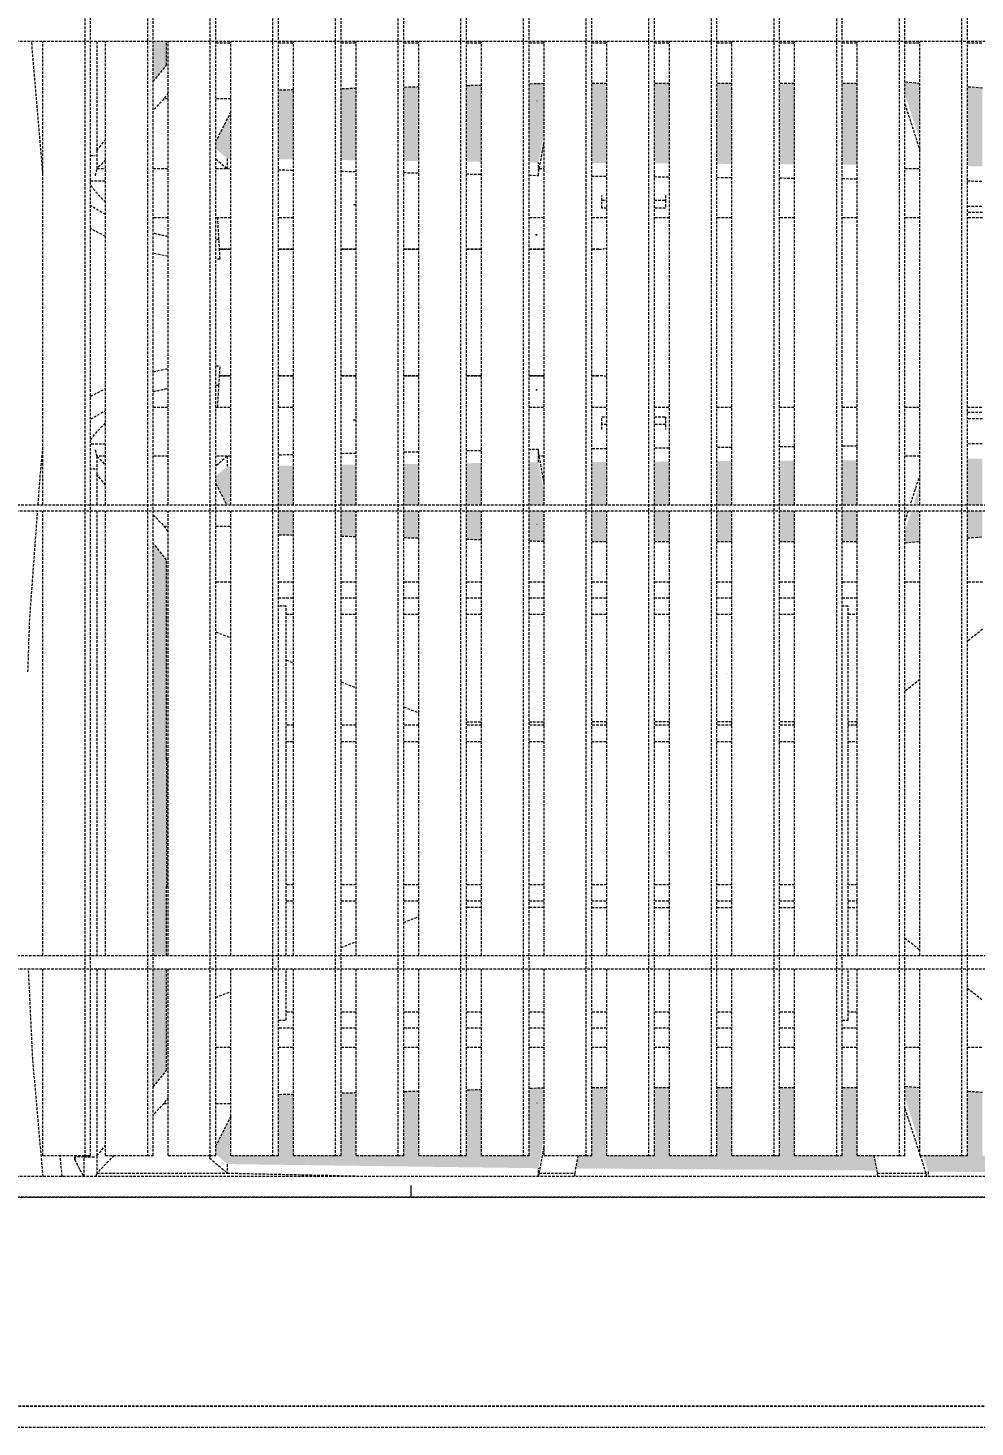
# Model space of a CAD drawing. Header units: millimetres. Extents: x -18512 to 101824, y -95768 to 52898.
# Drawn here: x 48069 to 50336, y -90005 to -86656 of the extents above; entities that cross this region are included whole.
import ezdxf

# ---------------------------------------------------------------- set-up
doc = ezdxf.new("R2010")
doc.units = ezdxf.units.MM
doc.header["$LTSCALE"] = 25
doc.linetypes.add('Dash 2mm', pattern=[3, 2, -1])
doc.linetypes.add('HIDDEN', pattern=[0.375, 0.25, -0.125])
for name, color, linetype, lineweight in [('A-DETL', 7, 'Continuous', 5), ('A-DETL-MBND', 5, 'HIDDEN', 9), ('L-SITE', 91, 'Continuous', 13), ('Layer 1', 7, 'Continuous', 0)]:
    doc.layers.add(name, color=color, linetype=linetype, lineweight=lineweight)
doc.styles.get("Standard").update_dxf_attribs({"font": 'arial.ttf'})

# ---------------------------------------------------------------- blocks, each defined once
blk = doc.blocks.new('A_Revit_Suv_5231 - A_Revit_Suv_5231-3638712-FIRST FLOOR PLAN_')
at = {"layer": 'A-DETL-MBND'}
h = blk.add_hatch(color=256, dxfattribs=at)
h.paths.add_polyline_path([(397.6, 4298.6), (436.9, 4266.5), (484.3, 4266.5), (484.3, 4298.6), (416.2, 4298.6)], flags=0)
h.paths.add_polyline_path([(499.3, 4266.5), (1538.3, 4266.5), (1538.3, 4298.6), (499.3, 4298.6)], flags=0)
h.paths.add_polyline_path([(1603.3, 4266.5), (1659.9, 4266.5), (1699.2, 4298.6), (1603.3, 4298.6)], flags=0)
h = blk.add_hatch(color=256, dxfattribs=at)
h.paths.add_polyline_path([(1700.5, 2498.6), (1703.4, 2462.8), (1839.5, 2462.8), (1729, 2498.6), (1707.5, 2498.6)], flags=0)
h.paths.add_polyline_path([(1703.4, 2612.8), (1898.2, 2612.8), (1898, 2648.6), (1703.4, 2648.6)], flags=0)
h.paths.add_polyline_path([(1703.4, 2762.8), (1897.2, 2762.8), (1897, 2798.6), (1703.4, 2798.6)], flags=0)
h.paths.add_polyline_path([(1703.4, 2948.6), (1703.4, 2912.8), (1896.2, 2912.8), (1896, 2948.6), (1718.3, 2948.6)], flags=0)
h.paths.add_polyline_path([(1703.4, 3062.8), (1895.3, 3062.8), (1895, 3098.6), (1703.4, 3098.6)], flags=0)
h.paths.add_polyline_path([(1703.4, 3248.6), (1703.4, 3212.8), (1894.3, 3212.8), (1894, 3248.6), (1731.1, 3248.6)], flags=0)
h.paths.add_polyline_path([(1704.1, 3362.8), (1821.6, 3362.8), (1893.2, 3376), (1892.9, 3398.6), (1705.1, 3398.6)], flags=0)
h.paths.add_polyline_path([(1708.2, 3512.8), (1891.4, 3512.8), (1891, 3548.6), (1709.1, 3548.6), (1708.4, 3518.3)], flags=0)
h.paths.add_polyline_path([(1712.1, 3662.8), (1889.5, 3662.8), (1889, 3698.6), (1713, 3698.6)], flags=0)
h.paths.add_polyline_path([(1712.1, 2348.6), (1714.9, 2312.8), (1902, 2312.8), (1901.6, 2348.6), (1714.9, 2348.6)], flags=0)
h.paths.add_polyline_path([(1715.7, 3812.8), (1887.6, 3812.8), (1887.1, 3848.6), (1716.5, 3848.6), (1716.1, 3830.2)], flags=0)
h.paths.add_polyline_path([(1719.1, 3962.8), (1885.6, 3962.8), (1885.2, 3998.6), (1719.9, 3998.6)], flags=0)
h.paths.add_polyline_path([(1721.9, 2198.6), (1724.6, 2162.8), (1903.4, 2162.8), (1903.1, 2198.6), (1730.7, 2198.6)], flags=0)
h.paths.add_polyline_path([(1732.8, 2048.6), (1735, 2012.8), (1904.8, 2012.8), (1904.5, 2048.6), (1734.4, 2048.6)], flags=0)
h.paths.add_polyline_path([(1742.7, 1898.6), (1744.8, 1866.9), (1747.2, 1862.8), (1906.2, 1862.8), (1905.9, 1898.6), (1744.8, 1898.6)], flags=0)
h.paths.add_polyline_path([(1771.9, 4112.8), (1883.7, 4112.8), (1883.6, 4121.3), (1860.4, 4148.6), (1841.8, 4148.6), (1797.7, 4126)], flags=0)
h.paths.add_polyline_path([(1812.5, 1748.6), (1833, 1712.8), (1907.7, 1712.8), (1907.3, 1748.6), (1831.6, 1748.6)], flags=0)
for p, q in [((1603.3, 4433.3), (1863.9, 4433.3)), ((1863.9, 4433.3), (1838.8, 4412.8)), ((1863.9, 4433.3), (1907.6, 4433.3)), ((1876.5, 4448.6), (1876.5, 4437.3)), ((1886.3, 4412.8), (1907.6, 4433.3)), ((1907.6, 4433.3), (1907.6, 4412.8)), ((1936.4, 4448.6), (1936.4, 4412.8)), ((1699.2, 4298.6), (1659.9, 4266.5)), ((1740.6, 4272.9), (1767.5, 4298.6)), ((1907.6, 4298.6), (1907.6, 4262.8)), ((2025.3, 4262.8), (2025.3, 4298.6)), ((1659.9, 4266.5), (1603.3, 4266.5)), ((1726.5, 4262.8), (1740.6, 4272.9)), ((1740.6, 4262.8), (1740.6, 4272.9)), ((1606.6, 4148.6), (1606.6, 4112.8)), ((1740.6, 4112.8), (1740.6, 4148.6)), ((1771.9, 4112.8), (1841.8, 4148.6)), ((1883.6, 4121.3), (1907.6, 4121.3)), ((1884.4, 4148.6), (1907.6, 4121.3)), ((1907.6, 4148.6), (1907.6, 4121.3)), ((1907.6, 4121.3), (1907.8, 4112.8)), ((2025.3, 4112.8), (2025.3, 4148.6)), ((2077.4, 4141.2), (2025.3, 4144.3)), ((2123, 4138.4), (2077.4, 4141.2)), ((2100.3, 4140.2), (2100.3, 4113.9)), ((2124, 4138.4), (2124.4, 4148.6)), ((1606.6, 3998.6), (1606.6, 3962.8)), ((1719.1, 3962.2), (1719.9, 3998)), ((1910.4, 3999.2), (1911.2, 3963.4)), ((2025.3, 3962.8), (2025.3, 3998.6)), ((2100.3, 3998.8), (2100.3, 3963.6)), ((1606.6, 3848.6), (1606.6, 3812.8)), ((1715.7, 3812.1), (1716.6, 3848.1)), ((1913.8, 3849.1), (1914.6, 3813.1)), ((1994.6, 3812.8), (1994.6, 3820)), ((2100.3, 3849.1), (2100.3, 3812.8)), ((1606.6, 3698.6), (1606.6, 3662.8)), ((1712.1, 3662.3), (1713, 3698.6)), ((1917.1, 3698.9), (1917.8, 3663.2)), ((2100.3, 3698.7), (2100.3, 3662.8)), ((1606.6, 3548.6), (1606.6, 3512.8)), ((1920.3, 3549.3), (1921, 3513.4)), ((2100.3, 3548.2), (2100.3, 3512.5)), ((1606.6, 3398.6), (1606.6, 3362.8)), ((1704.1, 3362.4), (1705.1, 3398)), ((1923.4, 3398.8), (1923.9, 3376)), ((2025.3, 3362.8), (2025.3, 3398.6)), ((2100.3, 3398.5), (2100.3, 3361.8)), ((1907.6, 3374.2), (1845.6, 3362.8)), ((1923.9, 3376), (1893.2, 3376)), ((1907.6, 3374.2), (1907.6, 3362.8)), ((1606.6, 3248.6), (1606.6, 3212.8)), ((1703.4, 3212.8), (1703.4, 3248.6)), ((1925.3, 3248.7), (1925.6, 3213)), ((1983.4, 3224.5), (1971.6, 3224.5)), ((1983.4, 3224.5), (1983.4, 3212.8)), ((2002.3, 3224.5), (1983.4, 3224.5)), ((2002.3, 3212.8), (2002.3, 3224.5)), ((2025.3, 3212.8), (2025.3, 3248.6)), ((2100.3, 3247.6), (2100.3, 3232.6)), ((1606.6, 3098.6), (1606.6, 3062.8)), ((1703.4, 3062.8), (1703.4, 3098.6)), ((1926.8, 3098.9), (1927.2, 3063)), ((1983.4, 3098.6), (1983.4, 3072.1)), ((2002.3, 3072.1), (2002.3, 3098.6)), ((2025.3, 3062.8), (2025.3, 3098.6)), ((1971.7, 3072.1), (1983.4, 3072.1)), ((1983.4, 3072.1), (2002.3, 3072.1)), ((1606.6, 2948.6), (1606.6, 2912.8)), ((1703.4, 2912.8), (1703.4, 2948.6)), ((2025.3, 2912.8), (2025.3, 2948.6)), ((1606.6, 2798.6), (1606.6, 2762.8)), ((1703.4, 2762.8), (1703.4, 2798.6)), ((1929.9, 2798.9), (1930.3, 2763.1)), ((2025.3, 2762.8), (2025.3, 2798.6)), ((1606.6, 2648.6), (1606.6, 2612.8)), ((1703.4, 2612.8), (1703.4, 2648.6)), ((1931.5, 2648.8), (1931.8, 2612.9)), ((2025.3, 2612.8), (2025.3, 2648.6)), ((1606.6, 2498.6), (1606.6, 2462.8)), ((1703.5, 2463.4), (1700.5, 2498.9)), ((1752.9, 2498.6), (1863.5, 2462.8)), ((1907.6, 2498.6), (1907.6, 2462.8)), ((2025.3, 2462.8), (2025.3, 2498.6)), ((1606.6, 2348.6), (1606.6, 2312.8)), ((1714.7, 2312.9), (1712.1, 2349.2)), ((1937, 2348.9), (1937.5, 2313.2)), ((1997.2, 2348.6), (1997.2, 2312.8)), ((2013, 2312.8), (2013, 2348.6)), ((2025.3, 2312.8), (2025.3, 2348.6))]:
    blk.add_line(p, q, dxfattribs=at)
at = {"layer": 'A-DETL-MBND', "flags": 128}
for points in [[(1920.5, 4562.8), (1619, 4588.4), (1603.3, 4589.1)], [(2069.7, 4412.8), (2067.5, 4417.5), (2057.3, 4437.2), (2050.7, 4448.6)], [(2117.3, 4262.8), (2116.1, 4270.7), (2111.7, 4292.5), (2110.2, 4298.6)], [(2100.3, 4112.8), (2100.3, 4115.6), (2100.3, 4122.1), (2100.3, 4127.9), (2100.3, 4132.9), (2100.3, 4137.3), (2100.3, 4141), (2100.3, 4141.2)], [(2100.3, 3962.8), (2100.3, 3974.5), (2100.3, 3988.6), (2100.3, 3998.6)], [(2100.3, 3812.8), (2100.3, 3829.5), (2100.3, 3846.9), (2100.3, 3848.6)], [(2100.3, 3662.8), (2100.3, 3666.7), (2100.3, 3685.1), (2100.3, 3698.6)], [(1708.2, 3512.7), (1708.4, 3518.3), (1709.2, 3548.2)], [(2100.3, 3512.8), (2100.3, 3523.8), (2100.3, 3541.1), (2100.3, 3548.6)], [(2066.4, 3379.5), (2066.4, 3379.8), (2066.4, 3380.5), (2066.4, 3381.8), (2066.4, 3383.6)], [(2100.3, 3362.8), (2100.3, 3370.5), (2100.3, 3383.9), (2100.3, 3397.8)], [(1745.3, 3380.1), (1745.3, 3379.6), (1745.3, 3379.5)], [(1923.9, 3376), (1915.9, 3375.1), (1907.6, 3374.2)], [(2066.4, 3382.7), (2066.4, 3381.2), (2066.4, 3380.1), (2066.4, 3379.6), (2066.4, 3379.5)], [(2100.3, 3231.5), (2100.2, 3227.4), (2100, 3223.3), (2099.6, 3219.3), (2099, 3215.3), (2098.6, 3212.8)], [(2100.3, 3231.5), (2100.3, 3231.8), (2100.3, 3232.9), (2100.3, 3234.8), (2100.3, 3237.3), (2100.3, 3240.6), (2100.3, 3244.6), (2100.3, 3248.6)], [(2100.3, 3233.3), (2100.3, 3232), (2100.3, 3231.5), (2100.3, 3231.5)], [(1928.4, 2948.7), (1928.6, 2927.4), (1928.8, 2912.8)]]:
    blk.add_lwpolyline(points, dxfattribs=at)
at = {"layer": 'A-DETL-MBND'}
for start, end in [(28.4035, 33.131), (10.3442, 14.5113), (356.5396, 357.3812)]:
    blk.add_arc((1571.1, 4171.8), 507.2, start, end, dxfattribs=at)
for points, knots in [([(1924.8, 4437.2), (1922.3, 4436.7), (1916.7, 4435.4), (1910.9, 4434.1), (1907.6, 4433.3)], [-0.9064383, -0.9064383, -0.9064383, -0.9064383, -0.5, 0, 0, 0, 0]), ([(1987.9, 4412.7), (1982.1, 4418.8), (1969.7, 4431), (1954.7, 4442.7), (1947, 4448.6)], [-0.240274, -0.240274, -0.240274, -0.240274, -0.1428571, -0.0445092, -0.0445092, -0.0445092, -0.0445092])]:
    blk.add_open_spline(points, degree=3, knots=knots, dxfattribs=at)
blk = doc.blocks.new('A_Revit_Suv_5231 - A_Revit_Suv_5231-3640444-FIRST FLOOR PLAN_')
at = {"layer": 'A-DETL-MBND'}
h = blk.add_hatch(color=256, dxfattribs=at)
h.paths.add_polyline_path([(398.6, -2498.6), (395.7, -2462.8), (259, -2462.8), (374, -2498.6), (391.3, -2498.6)], flags=0)
h.paths.add_polyline_path([(395.7, -2762.8), (233.6, -2762.8), (233.6, -2648.6), (395.7, -2648.6), (395.2, -2612.8), (233.6, -2612.8), (233.6, -2572.1), (197.5, -2565.2), (202.5, -3287.4), (233.6, -3281.6), (233.6, -3248.6), (395.7, -3248.6), (395.7, -3212.8), (233.6, -3212.8), (233.6, -3098.6), (395.7, -3098.6), (395.7, -3062.8), (233.6, -3062.8), (233.6, -2948.6), (395.7, -2948.6), (395.7, -2912.8), (233.6, -2912.8), (233.6, -2798.6), (395.7, -2798.6)], flags=0)
h.paths.add_polyline_path([(395.1, -3362.8), (277.6, -3362.8), (203.1, -3376), (213.1, -4121.3), (237.2, -4148.6), (257.4, -4148.6), (327.3, -4112.8), (233.6, -4112.8), (233.6, -3998.6), (379.3, -3998.6), (380.1, -3962.8), (233.6, -3962.8), (233.6, -3848.6), (382.6, -3848.6), (383.1, -3812.8), (233.6, -3812.8), (233.6, -3698.6), (386.2, -3698.6), (386.1, -3662.8), (233.6, -3662.8), (233.6, -3548.6), (390, -3548.6), (390.8, -3512.8), (233.6, -3512.8), (233.6, -3398.6), (394.1, -3398.6)], flags=0)
h.paths.add_polyline_path([(387.1, -2348.6), (383.6, -2312.8), (233.6, -2312.8), (233.6, -2198.6), (377.2, -2198.6), (374.5, -2162.8), (233.6, -2162.8), (233.6, -2048.6), (366.4, -2048.6), (364.1, -2012.8), (233.6, -2012.8), (233.6, -1898.6), (356.5, -1898.6), (354.1, -1866.4), (352, -1862.8), (233.6, -1862.8), (233.6, -1748.6), (286.6, -1748.6), (266.1, -1712.8), (233.6, -1712.8), (233.6, -1655.9), (226.5, -1643.6), (187.4, -1650.5), (195.2, -2442.9), (233.6, -2454.9), (233.6, -2348.6), (386.5, -2348.6)], flags=0)
h = blk.add_hatch(color=256, dxfattribs=at)
h.paths.add_polyline_path([(1907.7, -1712.8), (1833, -1712.8), (1812.5, -1748.6), (1907.3, -1748.6)], flags=0)
h.paths.add_polyline_path([(1906.2, -1862.8), (1791.6, -1862.8), (1791.6, -1898.6), (1905.9, -1898.6), (1906.2, -1864.1)], flags=0)
h.paths.add_polyline_path([(1904.8, -2012.8), (1791.6, -2012.8), (1791.6, -2048.6), (1904.5, -2048.6)], flags=0)
h.paths.add_polyline_path([(1903.4, -2162.8), (1791.6, -2162.8), (1791.6, -2198.6), (1903.1, -2198.6)], flags=0)
h.paths.add_polyline_path([(1902, -2312.8), (1791.6, -2312.8), (1791.6, -2348.6), (1901.6, -2348.6)], flags=0)
h.paths.add_polyline_path([(1898.2, -2612.8), (1791.6, -2612.8), (1791.6, -2648.6), (1898, -2648.6)], flags=0)
h.paths.add_polyline_path([(1897.2, -2762.8), (1791.6, -2762.8), (1791.6, -2798.6), (1897, -2798.6)], flags=0)
h.paths.add_polyline_path([(1896.2, -2912.8), (1791.6, -2912.8), (1791.6, -2948.6), (1896, -2948.6)], flags=0)
h.paths.add_polyline_path([(1895.3, -3062.8), (1791.6, -3062.8), (1791.6, -3098.6), (1895, -3098.6)], flags=0)
h.paths.add_polyline_path([(1894.3, -3212.8), (1791.6, -3212.8), (1791.6, -3248.6), (1894, -3248.6)], flags=0)
h.paths.add_polyline_path([(1893.2, -3376), (1821.6, -3362.8), (1791.6, -3362.8), (1791.6, -3398.6), (1892.9, -3398.6)], flags=0)
h.paths.add_polyline_path([(1891.4, -3512.8), (1791.6, -3512.8), (1791.6, -3548.6), (1891, -3548.6)], flags=0)
h.paths.add_polyline_path([(1889.5, -3662.8), (1791.6, -3662.8), (1791.6, -3698.6), (1889, -3698.6)], flags=0)
h.paths.add_polyline_path([(1887.6, -3812.8), (1791.6, -3812.8), (1791.6, -3848.6), (1887.1, -3848.6)], flags=0)
h.paths.add_polyline_path([(1885.6, -3962.8), (1791.6, -3962.8), (1791.6, -3998.6), (1885.2, -3998.6)], flags=0)
h.paths.add_polyline_path([(1883.7, -4112.8), (1791.6, -4112.8), (1791.6, -4122.9), (1841.8, -4148.6), (1860.4, -4148.6), (1883.6, -4121.3)], flags=0)
h.paths.add_polyline_path([(1839.5, -2462.8), (1791.6, -2462.8), (1791.6, -2478.3), (1802.4, -2474.8)], flags=0)
h.paths.add_polyline_path([(1776.6, -3698.6), (1776.6, -3662.8), (1712.1, -3662.8), (1713.1, -3698.6)], flags=0)
h.paths.add_polyline_path([(1776.6, -3812.8), (1715.7, -3812.8), (1717.6, -3848.6), (1776.6, -3848.6)], flags=0)
h.paths.add_polyline_path([(1776.6, -2162.8), (1724.6, -2162.8), (1721.9, -2198.6), (1776.6, -2198.6)], flags=0)
h.paths.add_polyline_path([(1776.6, -2912.8), (1703.4, -2912.8), (1703.4, -2948.6), (1776.6, -2948.6)], flags=0)
h.paths.add_polyline_path([(1776.6, -3512.8), (1708.2, -3512.8), (1709.1, -3548.6), (1776.6, -3548.6), (1776.6, -3518.3)], flags=0)
h.paths.add_polyline_path([(1776.6, -2798.6), (1776.6, -2762.8), (1703.4, -2762.8), (1703.4, -2798.6), (1705.7, -2798.6)], flags=0)
h.paths.add_polyline_path([(1776.6, -3098.6), (1776.6, -3062.8), (1703.4, -3062.8), (1703.4, -3098.6), (1705.7, -3098.6)], flags=0)
h.paths.add_polyline_path([(1776.6, -2648.6), (1776.6, -2612.8), (1703.4, -2612.8), (1703.4, -2648.6), (1705.7, -2648.6)], flags=0)
h.paths.add_polyline_path([(1776.6, -3962.8), (1719.1, -3962.8), (1719.9, -3998.6), (1776.6, -3998.6)], flags=0)
h.paths.add_polyline_path([(1776.6, -3212.8), (1703.4, -3212.8), (1703.4, -3248.6), (1776.6, -3248.6)], flags=0)
h.paths.add_polyline_path([(1776.6, -2048.6), (1776.6, -2012.8), (1735, -2012.8), (1732.8, -2048.6), (1738.2, -2048.6)], flags=0)
h.paths.add_polyline_path([(1776.6, -4115.2), (1776.6, -4112.8), (1771.9, -4112.8)], flags=0)
h.paths.add_polyline_path([(1776.6, -1898.6), (1776.6, -1862.8), (1747.2, -1862.8), (1744.8, -1866.9), (1742.7, -1898.6), (1761.4, -1898.6)], flags=0)
h.paths.add_polyline_path([(1776.6, -2483.2), (1776.6, -2462.8), (1703.4, -2462.8), (1700.5, -2498.6), (1729, -2498.6), (1740.6, -2494.9)], flags=0)
h.paths.add_polyline_path([(1776.6, -2348.6), (1776.6, -2312.8), (1714.6, -2312.8), (1712.1, -2348.6), (1714.9, -2348.6)], flags=0)
h.paths.add_polyline_path([(1776.6, -3398.6), (1776.6, -3362.8), (1704.1, -3362.8), (1705.7, -3398.6), (1708.4, -3398.6)], flags=0)
h = blk.add_hatch(color=256, dxfattribs=at)
h.paths.add_polyline_path([(1699.2, -4298.6), (1659.9, -4266.5), (712.6, -4266.5), (712.6, -4298.6), (1682.9, -4298.6)], flags=0)
h.paths.add_polyline_path([(680.1, -4266.5), (436.9, -4266.5), (397.6, -4298.6), (680.1, -4298.6)], flags=0)
for p, q in [((384.5, -2312.9), (387, -2349.2)), ((492.6, -2348.6), (492.6, -2312.8)), ((634.4, -2348.6), (605.8, -2312.8)), ((1493.4, -2312.8), (1464.7, -2348.6)), ((1606.6, -2312.8), (1606.6, -2348.6)), ((1712.1, -2349.2), (1714.7, -2312.9)), ((1937.5, -2313.2), (1937, -2348.9)), ((1997.2, -2312.8), (1997.2, -2348.6)), ((2013, -2348.6), (2013, -2312.8)), ((2025.3, -2348.6), (2025.3, -2312.8)), ((195.2, -2442.9), (183.6, -2442.9)), ((191.5, -2448.5), (183.5, -2447)), ((191.5, -2564), (191.5, -2448.5)), ((233.6, -2462.1), (191.5, -2448.5)), ((346.3, -2498.6), (235.7, -2462.8)), ((395.7, -2463.4), (398.6, -2498.9)), ((492.6, -2498.6), (492.6, -2462.8)), ((754.3, -2498.6), (725.7, -2462.8)), ((1373.5, -2462.8), (1344.8, -2498.6)), ((1606.6, -2462.8), (1606.6, -2498.6)), ((1700.5, -2498.9), (1703.5, -2463.4)), ((1863.5, -2462.8), (1791.6, -2486.1)), ((1907.6, -2462.8), (1907.6, -2498.6)), ((2025.3, -2498.6), (2025.3, -2462.8)), ((1776.6, -2490.9), (1752.9, -2498.6)), ((183.5, -2563.2), (191.5, -2564)), ((191.5, -2564), (233.6, -2572.1)), ((395.7, -2612.8), (395.7, -2648.6)), ((492.6, -2648.6), (492.6, -2612.8)), ((538.4, -2612.7), (538.4, -2648.6)), ((557.7, -2634.3), (679.9, -2634.3)), ((557.7, -2648.6), (557.7, -2634.3)), ((577, -2612.7), (577, -2634.2)), ((712.5, -2634.3), (1549.1, -2634.3)), ((827.4, -2634.3), (827.4, -2612.8)), ((843.2, -2634.2), (843.2, -2612.7)), ((881.8, -2612.7), (881.8, -2634.2)), ((1224.9, -2634.2), (1224.9, -2612.7)), ((1263.6, -2612.7), (1263.6, -2634.2)), ((1271.8, -2612.8), (1271.8, -2634.3)), ((1529.7, -2634.2), (1529.7, -2612.7)), ((1549.1, -2634.3), (1549.1, -2648.6)), ((1568.4, -2648.6), (1568.4, -2612.7)), ((1606.6, -2612.8), (1606.6, -2648.6)), ((1703.4, -2648.6), (1703.4, -2612.8)), ((1931.8, -2612.9), (1931.5, -2648.8)), ((2025.3, -2648.6), (2025.3, -2612.8)), ((395.7, -2762.8), (395.7, -2798.6)), ((492.6, -2798.6), (492.6, -2762.8)), ((538.4, -2762.7), (538.4, -2798.6)), ((577, -2762.7), (577, -2798.6)), ((827.4, -2798.6), (827.4, -2762.8)), ((843.2, -2798.6), (843.2, -2762.7)), ((881.8, -2762.7), (881.8, -2798.6)), ((1224.9, -2798.6), (1224.9, -2762.7)), ((1263.6, -2762.7), (1263.6, -2798.6)), ((1271.8, -2762.8), (1271.8, -2798.6)), ((1529.7, -2798.6), (1529.7, -2762.7)), ((1568.4, -2798.6), (1568.4, -2762.7)), ((1606.6, -2762.8), (1606.6, -2798.6)), ((1703.4, -2798.6), (1703.4, -2762.8)), ((1930.3, -2763.1), (1929.9, -2798.9)), ((2025.3, -2798.6), (2025.3, -2762.8)), ((395.7, -2912.8), (395.7, -2948.6)), ((492.6, -2948.6), (492.6, -2912.8)), ((538.4, -2912.7), (538.4, -2948.6)), ((577, -2912.7), (577, -2948.6)), ((827.4, -2948.6), (827.4, -2912.8)), ((843.2, -2948.6), (843.2, -2912.7)), ((881.8, -2912.7), (881.8, -2948.6)), ((1224.9, -2948.6), (1224.9, -2912.7)), ((1263.6, -2912.7), (1263.6, -2948.6)), ((1271.8, -2912.8), (1271.8, -2948.6)), ((1529.7, -2948.6), (1529.7, -2912.7)), ((1568.4, -2948.6), (1568.4, -2912.7)), ((1606.6, -2912.8), (1606.6, -2948.6)), ((1703.4, -2948.6), (1703.4, -2912.8)), ((2025.3, -2948.6), (2025.3, -2912.8)), ((395.7, -3062.8), (395.7, -3098.6)), ((492.6, -3098.6), (492.6, -3062.8)), ((538.4, -3062.8), (538.4, -3098.6)), ((577, -3062.8), (577, -3098.6)), ((827.4, -3098.6), (827.4, -3062.8)), ((843.2, -3098.6), (843.2, -3062.8)), ((881.8, -3062.8), (881.8, -3098.6)), ((1224.9, -3098.6), (1224.9, -3062.8)), ((1263.6, -3062.8), (1263.6, -3098.6)), ((1271.8, -3062.8), (1271.8, -3098.6)), ((1529.7, -3098.6), (1529.7, -3062.8)), ((1568.4, -3098.6), (1568.4, -3062.8)), ((1606.6, -3062.8), (1606.6, -3098.6)), ((1703.4, -3098.6), (1703.4, -3062.8)), ((1927.2, -3063), (1926.8, -3098.9)), ((1983.4, -3072.1), (1971.7, -3072.1)), ((1983.4, -3072.1), (1983.4, -3098.6)), ((2002.3, -3072.1), (1983.4, -3072.1)), ((2002.3, -3098.6), (2002.3, -3072.1)), ((2025.3, -3098.6), (2025.3, -3062.8)), ((395.7, -3212.8), (395.7, -3248.6)), ((492.6, -3248.6), (492.6, -3212.8)), ((538.4, -3212.8), (538.4, -3248.6)), ((577, -3212.8), (577, -3248.6)), ((827.4, -3248.6), (827.4, -3212.8)), ((843.2, -3248.6), (843.2, -3212.8)), ((881.8, -3212.8), (881.8, -3248.6)), ((1224.9, -3248.6), (1224.9, -3212.8)), ((1263.6, -3212.8), (1263.6, -3248.6)), ((1271.8, -3212.8), (1271.8, -3248.6)), ((1529.7, -3248.6), (1529.7, -3212.8)), ((1568.4, -3248.6), (1568.4, -3212.8)), ((1606.6, -3212.8), (1606.6, -3248.6)), ((1703.4, -3248.6), (1703.4, -3212.8)), ((1925.6, -3213), (1925.3, -3248.7)), ((1983.4, -3212.8), (1983.4, -3224.5)), ((2002.3, -3224.5), (2002.3, -3212.8)), ((2025.3, -3248.6), (2025.3, -3212.8)), ((1971.6, -3224.5), (1983.4, -3224.5)), ((1983.4, -3224.5), (2002.3, -3224.5)), ((2100.3, -3232.6), (2100.3, -3247.6)), ((233.6, -3281.6), (191.5, -3289.4)), ((191.5, -3289.4), (183.6, -3290.3)), ((191.5, -3374.2), (191.5, -3289.4)), ((183.6, -3375.1), (191.5, -3374.2)), ((183.6, -3376), (203.1, -3376)), ((191.5, -3374.2), (253.6, -3362.8)), ((395.1, -3362.4), (394.1, -3398)), ((492.6, -3398.6), (492.6, -3362.8)), ((538.4, -3362.8), (538.4, -3398.6)), ((577, -3362.8), (577, -3398.6)), ((827.4, -3362.8), (827.4, -3398.6)), ((843.2, -3398.6), (843.2, -3362.8)), ((881.8, -3362.8), (881.8, -3398.6)), ((1224.9, -3398.6), (1224.9, -3362.8)), ((1263.6, -3362.8), (1263.6, -3398.6)), ((1271.8, -3398.6), (1271.8, -3362.8)), ((1529.7, -3398.6), (1529.7, -3362.8)), ((1568.4, -3398.6), (1568.4, -3362.8)), ((1606.6, -3362.8), (1606.6, -3398.6)), ((1705.1, -3398), (1704.1, -3362.4)), ((1845.6, -3362.8), (1907.6, -3374.2)), ((1893.2, -3376), (1923.9, -3376)), ((1907.6, -3362.8), (1907.6, -3374.2)), ((1923.9, -3376), (1923.4, -3398.8)), ((2025.3, -3398.6), (2025.3, -3362.8)), ((2100.3, -3361.8), (2100.3, -3398.5)), ((492.6, -3548.6), (492.6, -3512.8)), ((538.4, -3512.8), (538.4, -3548.6)), ((577, -3512.8), (577, -3548.6)), ((827.4, -3512.8), (827.4, -3548.6)), ((843.2, -3548.6), (843.2, -3512.8)), ((881.8, -3512.8), (881.8, -3548.6)), ((1224.9, -3548.6), (1224.9, -3512.8)), ((1263.6, -3512.8), (1263.6, -3548.6)), ((1271.8, -3548.6), (1271.8, -3512.8)), ((1529.7, -3548.6), (1529.7, -3512.8)), ((1568.4, -3548.6), (1568.4, -3512.8)), ((1606.6, -3512.8), (1606.6, -3548.6)), ((1921, -3513.4), (1920.3, -3549.3)), ((2100.3, -3512.5), (2100.3, -3548.2)), ((387.1, -3662.3), (386.2, -3698.6)), ((492.6, -3698.6), (492.6, -3662.8)), ((538.4, -3662.8), (538.4, -3698.7)), ((577, -3662.8), (577, -3698.7)), ((791.6, -3698.6), (805.9, -3662.8)), ((843.2, -3698.7), (843.2, -3662.8)), ((881.8, -3662.8), (881.8, -3698.7)), ((1224.9, -3698.7), (1224.9, -3662.8)), ((1263.6, -3662.8), (1263.6, -3698.7)), ((1307.6, -3698.6), (1293.3, -3662.8)), ((1529.7, -3698.7), (1529.7, -3662.8)), ((1568.4, -3698.7), (1568.4, -3662.8)), ((1606.6, -3662.8), (1606.6, -3698.6)), ((1713, -3698.6), (1712.1, -3662.3)), ((1917.8, -3663.2), (1917.1, -3698.9)), ((2100.3, -3662.8), (2100.3, -3698.7)), ((191.5, -4121.3), (183.6, -3766)), ((383.4, -3812.1), (382.6, -3848.1)), ((492.6, -3848.6), (492.6, -3812.8)), ((538.4, -3812.8), (538.4, -3848.7)), ((577, -3812.8), (577, -3848.7)), ((731.7, -3848.6), (746, -3812.8)), ((843.2, -3848.7), (843.2, -3812.8)), ((881.8, -3812.8), (881.8, -3848.7)), ((1224.9, -3848.7), (1224.9, -3812.8)), ((1263.6, -3812.8), (1263.6, -3848.7)), ((1367.5, -3848.6), (1353.1, -3812.8)), ((1529.7, -3848.7), (1529.7, -3812.8)), ((1568.4, -3848.7), (1568.4, -3812.8)), ((1606.6, -3812.8), (1606.6, -3848.6)), ((1716.6, -3848.1), (1715.7, -3812.1)), ((1914.6, -3813.1), (1913.8, -3849.1)), ((1994.6, -3820), (1994.6, -3812.8)), ((2100.3, -3812.8), (2100.3, -3849.1)), ((380, -3962.2), (379.2, -3998)), ((492.6, -3998.6), (492.6, -3962.8)), ((538.4, -3962.8), (538.4, -3998.7)), ((557.7, -3980.5), (679.9, -3980.5)), ((557.7, -3998.6), (557.7, -3980.5)), ((577, -3962.8), (577, -3980.5)), ((679.1, -3980.5), (680.1, -3978)), ((712.5, -3980.5), (1549.1, -3980.5)), ((843.2, -3980.5), (843.2, -3962.8)), ((881.8, -3962.8), (881.8, -3980.5)), ((1224.9, -3980.5), (1224.9, -3962.8)), ((1263.6, -3962.8), (1263.6, -3980.5)), ((1420.1, -3980.5), (1413, -3962.8)), ((1529.7, -3980.5), (1529.7, -3962.8)), ((1549.1, -3980.5), (1549.1, -3998.6)), ((1568.4, -3998.7), (1568.4, -3962.8)), ((1606.6, -3962.8), (1606.6, -3998.6)), ((1719.9, -3998), (1719.1, -3962.2)), ((1911.2, -3963.4), (1910.4, -3999.2)), ((2025.3, -3998.6), (2025.3, -3962.8)), ((2100.3, -3963.6), (2100.3, -3998.8)), ((327.3, -4112.8), (257.4, -4148.6)), ((358.5, -4148.6), (358.5, -4112.8)), ((492.6, -4148.6), (492.6, -4112.8)), ((612, -4148.6), (626.3, -4112.8)), ((1487.2, -4148.6), (1472.9, -4112.8)), ((1606.6, -4112.8), (1606.6, -4148.6)), ((1740.6, -4148.6), (1740.6, -4112.8)), ((1776.6, -4115.2), (1771.9, -4112.8)), ((1907.8, -4112.8), (1907.6, -4121.3)), ((2025.3, -4148.6), (2025.3, -4112.8)), ((2100.3, -4113.9), (2100.3, -4140.2)), ((191.5, -4433.3), (191.5, -4121.3)), ((227.7, -4163.9), (191.5, -4121.3)), ((213.1, -4121.3), (191.5, -4121.3)), ((1841.8, -4148.6), (1791.6, -4122.9)), ((1907.6, -4121.3), (1883.6, -4121.3)), ((1907.6, -4121.3), (1884.4, -4148.6)), ((1907.6, -4121.3), (1907.6, -4148.6)), ((2025.3, -4144.3), (2077.4, -4141.2)), ((2077.4, -4141.2), (2123, -4138.4)), ((2124.4, -4148.6), (2124, -4138.4)), ((233.6, -4160.8), (227.7, -4163.9)), ((358.5, -4272.9), (331.7, -4298.6)), ((372.7, -4262.8), (358.5, -4272.9)), ((358.5, -4272.9), (358.5, -4262.8)), ((397.6, -4298.6), (436.9, -4266.5)), ((436.9, -4266.5), (680.1, -4266.5)), ((712.6, -4266.5), (877.3, -4266.5)), ((877.3, -4262.8), (877.3, -4266.5)), ((1182.1, -4266.5), (877.3, -4266.5)), ((1182.1, -4266.5), (1182.1, -4262.8)), ((1182.1, -4266.5), (1659.9, -4266.5)), ((1659.9, -4266.5), (1699.2, -4298.6)), ((1740.6, -4272.9), (1726.5, -4262.8)), ((1740.6, -4272.9), (1740.6, -4262.8)), ((1767.5, -4298.6), (1740.6, -4272.9)), ((1907.6, -4262.8), (1907.6, -4298.6)), ((2025.3, -4298.6), (2025.3, -4262.8)), ((233.6, -4392.9), (191.5, -4433.3)), ((232.8, -4433.3), (258, -4412.8)), ((1838.8, -4412.8), (1863.9, -4433.3)), ((1907.6, -4433.3), (1886.3, -4412.8)), ((1907.6, -4412.8), (1907.6, -4433.3)), ((1936.4, -4412.8), (1936.4, -4448.6)), ((232.8, -4433.3), (191.5, -4433.3)), ((230.3, -4464.3), (230.3, -4437.6)), ((230.3, -4454.5), (233.6, -4454.5)), ((680.1, -4433.3), (232.8, -4433.3)), ((1776.6, -4433.3), (712.6, -4433.3)), ((1863.9, -4433.3), (1791.6, -4433.3)), ((1907.6, -4433.3), (1863.9, -4433.3)), ((1876.5, -4437.3), (1876.5, -4448.6)), ((183.6, -4464.3), (230.3, -4464.3)), ((230.3, -4486.5), (224.2, -4486.5)), ((224.2, -4486.5), (230.3, -4486.5)), ((230.3, -4464.3), (230.3, -4486.5))]:
    blk.add_line(p, q, dxfattribs=at)
at = {"layer": 'A-DETL-MBND', "flags": 128}
for points in [[(1928.8, -2912.8), (1928.6, -2927.4), (1928.4, -2948.7)], [(2098.6, -3212.8), (2098.8, -3214.2), (2099.4, -3218.2), (2099.9, -3222.2), (2100.2, -3226.3), (2100.3, -3230.4), (2100.3, -3231.5)], [(2100.3, -3248.6), (2100.3, -3244.8), (2100.3, -3240.8), (2100.3, -3237.5), (2100.3, -3234.9), (2100.3, -3233), (2100.3, -3231.9), (2100.3, -3231.5)], [(2100.3, -3231.5), (2100.3, -3231.8), (2100.3, -3232.9), (2100.3, -3233.3)], [(359.5, -3380.1), (359.5, -3379.6), (359.5, -3379.5)], [(1745.3, -3380.1), (1745.3, -3379.6), (1745.3, -3379.5)], [(1907.6, -3374.2), (1915.9, -3375.1), (1923.9, -3376)], [(2066.4, -3379.5), (2066.4, -3379.8), (2066.4, -3380.5), (2066.4, -3381.8)], [(2066.4, -3382.7), (2066.4, -3381.2), (2066.4, -3380.1), (2066.4, -3379.6), (2066.4, -3379.5)], [(2100.3, -3398.6), (2100.3, -3384.7), (2100.3, -3371.2), (2100.3, -3362.8)], [(391, -3512.7), (390.8, -3518.3), (390, -3548.2)], [(1709.2, -3548.2), (1708.4, -3518.3), (1708.2, -3512.7)], [(2100.3, -3548.6), (2100.3, -3542), (2100.3, -3524.7), (2100.3, -3512.8)], [(2100.3, -3698.6), (2100.3, -3686), (2100.3, -3667.7), (2100.3, -3662.8)], [(2100.3, -3847.8), (2100.3, -3830.5), (2100.3, -3812.9)], [(2100.3, -3998.6), (2100.3, -3989.3), (2100.3, -3975.2), (2100.3, -3962.8)], [(2100.3, -4141.2), (2100.3, -4137.5), (2100.3, -4133.2), (2100.3, -4128.1), (2100.3, -4122.4), (2100.3, -4115.9), (2100.3, -4112.8)], [(2110.1, -4298.6), (2112.4, -4289.2), (2116.7, -4267.4), (2117.4, -4262.8)], [(2050.7, -4448.6), (2058.9, -4434.2), (2069, -4414.5), (2069.8, -4412.8)], [(183.6, -4562.5), (468.4, -4587.3), (680.1, -4597.2)], [(1391.2, -4598.6), (1516.7, -4594.5), (1776.6, -4575.4)], [(1791.6, -4574.3), (1865.3, -4568.9), (1927.2, -4562.8)]]:
    blk.add_lwpolyline(points, dxfattribs=at)
at = {"layer": 'A-DETL-MBND'}
for centre, radius, start, end in [((1571.1, -4171.8), 507.2, 2.6188, 3.4604), ((1571.1, -4171.8), 507.2, 345.4887, 349.6558), ((1571.1, -4171.8), 507.2, 326.9766, 331.5965), ((1052.4, 4133.7), 8693.8, 264.26413, 264.59494)]:
    blk.add_arc(centre, radius, start, end, dxfattribs=at)
for points, knots in [([(1947.3, -4448.7), (1960.7, -4438.6), (1974.5, -4426.5), (1986.3, -4414.4), (1987.9, -4412.7)], [-0.9554908, -0.9554908, -0.9554908, -0.9554908, -0.7857143, -0.759726, -0.759726, -0.759726, -0.759726]), ([(183.6, -4435.1), (184, -4435), (186.6, -4434.4), (189.3, -4433.8), (191.5, -4433.3)], [-0.594223, -0.594223, -0.594223, -0.594223, -0.5, 0, 0, 0, 0]), ([(1907.6, -4433.3), (1910.9, -4434.1), (1916.7, -4435.4), (1922.3, -4436.7), (1924.8, -4437.2)], [-1, -1, -1, -1, -0.5, -0.0935617, -0.0935617, -0.0935617, -0.0935617]), ([(224.2, -4486.5), (224.1, -4486.5), (223, -4486), (217.1, -4483.3), (206.7, -4478.3), (193.8, -4471.2), (186.9, -4467.2), (183.6, -4465.1)], [0, 0, 0, 0, 0.1666667, 0.3333333, 0.6666667, 0.8333333, 0.9796131, 0.9796131, 0.9796131, 0.9796131]), ([(222.6, -4485.8), (222.8, -4485.9), (223.7, -4486.3), (224.1, -4486.5), (224.2, -4486.5)], [0.8, 0.8, 0.8, 0.8, 0.85, 1, 1, 1, 1])]:
    blk.add_open_spline(points, degree=3, knots=knots, dxfattribs=at)

msp = doc.modelspace()

# ---------------------------------------------------------------- linework, layer by layer
at = {"layer": 'A-DETL', "color": 1, "linetype": 'Dash 2mm', "lineweight": 18}
msp.add_line((48986.4, -89452.4), (48986.4, -89427.4), dxfattribs=at)
at = {"layer": 'A-DETL-MBND', "color": 1}
for p, q in [((48204.4, -84805.4), (48204.4, -89355.4)), ((48218.5, -89355.4), (48218.5, -84805.4)), ((48354.4, -84805.4), (48354.4, -89355.4)), ((48368.5, -89355.4), (48368.5, -84805.4)), ((48504.4, -84805.4), (48504.4, -89355.4)), ((48518.5, -89355.4), (48518.5, -84805.4)), ((48654.4, -84805.4), (48654.4, -89355.4)), ((48668.5, -89355.4), (48668.5, -84805.4)), ((48804.4, -84805.4), (48804.4, -89355.4)), ((48818.5, -89355.4), (48818.5, -84805.4)), ((48954.4, -84805.4), (48954.4, -89355.4)), ((48968.5, -89355.4), (48968.5, -84805.4)), ((49104.4, -84805.4), (49104.4, -89355.4)), ((49118.5, -89355.4), (49118.5, -84805.4)), ((49254.4, -84805.4), (49254.4, -89355.4)), ((49268.5, -89355.4), (49268.5, -84805.4)), ((49404.4, -84805.4), (49404.4, -89355.4)), ((49418.5, -89355.4), (49418.5, -84805.4)), ((49554.4, -84805.4), (49554.4, -89355.4)), ((49568.5, -89355.4), (49568.5, -84805.4)), ((49704.4, -84805.4), (49704.4, -89355.4)), ((49718.5, -89355.4), (49718.5, -84805.4)), ((49854.4, -84805.4), (49854.4, -89355.4)), ((49868.5, -89355.4), (49868.5, -84805.4)), ((50004.4, -84805.4), (50004.4, -89355.4)), ((50018.5, -89355.4), (50018.5, -84805.4)), ((50154.4, -84805.4), (50154.4, -89355.4)), ((50168.5, -89355.4), (50168.5, -84805.4)), ((50304.4, -84805.4), (50304.4, -89355.4)), ((50318.5, -89355.4), (50318.5, -84805.4)), ((52611.4, -86688.4), (47911.4, -86688.4)), ((48104.4, -87797.4), (48104.4, -86688.4)), ((48254.4, -87797.4), (48254.4, -86688.4)), ((48404.4, -87797.4), (48404.4, -86688.4)), ((48554.4, -87797.4), (48554.4, -86688.4)), ((48704.4, -87797.4), (48704.4, -86688.4)), ((48854.4, -87797.4), (48854.4, -86688.4)), ((49004.4, -87797.4), (49004.4, -86688.4)), ((49154.4, -87797.4), (49154.4, -86688.4)), ((49304.4, -87797.4), (49304.4, -86688.4)), ((49454.4, -87797.4), (49454.4, -86688.4)), ((49604.4, -87797.4), (49604.4, -86688.4)), ((49754.4, -87797.4), (49754.4, -86688.4)), ((49904.4, -87797.4), (49904.4, -86688.4)), ((50054.4, -87797.4), (50054.4, -86688.4)), ((50204.4, -87797.4), (50204.4, -86688.4)), ((47911.4, -87797.4), (52611.4, -87797.4)), ((52611.4, -87812.4), (47911.4, -87812.4)), ((48104.4, -88876.4), (48104.4, -87812.4)), ((48254.4, -88876.4), (48254.4, -87812.4)), ((48404.4, -88876.4), (48404.4, -87812.4)), ((48554.4, -88876.4), (48554.4, -87812.4)), ((48704.4, -88876.4), (48704.4, -87812.4)), ((48854.4, -88876.4), (48854.4, -87812.4)), ((49004.4, -88876.4), (49004.4, -87812.4)), ((49154.4, -88876.4), (49154.4, -87812.4)), ((49304.4, -88876.4), (49304.4, -87812.4)), ((49454.4, -88876.4), (49454.4, -87812.4)), ((49604.4, -88876.4), (49604.4, -87812.4)), ((49754.4, -88876.4), (49754.4, -87812.4)), ((49904.4, -88876.4), (49904.4, -87812.4)), ((50054.4, -88876.4), (50054.4, -87812.4)), ((50204.4, -88876.4), (50204.4, -87812.4)), ((47911.4, -88876.4), (52611.4, -88876.4)), ((52611.4, -88908.9), (47911.4, -88908.9)), ((48104.4, -89355.4), (48104.4, -88908.9)), ((48254.4, -89355.4), (48254.4, -88908.9)), ((48404.4, -89355.4), (48404.4, -88908.9)), ((48554.4, -89355.4), (48554.4, -88908.9)), ((48704.4, -89355.4), (48704.4, -88908.9)), ((48854.4, -89355.4), (48854.4, -88908.9)), ((49004.4, -89355.4), (49004.4, -88908.9)), ((49154.4, -89355.4), (49154.4, -88908.9)), ((49304.4, -89355.4), (49304.4, -88908.9)), ((49454.4, -89355.4), (49454.4, -88908.9)), ((49604.4, -89355.4), (49604.4, -88908.9)), ((49754.4, -89355.4), (49754.4, -88908.9)), ((49904.4, -89355.4), (49904.4, -88908.9)), ((50054.4, -89355.4), (50054.4, -88908.9)), ((50204.4, -89355.4), (50204.4, -88908.9)), ((48104.4, -89355.4), (48204.4, -89355.4)), ((48204.4, -89355.4), (48218.5, -89355.4)), ((48254.4, -89355.4), (48354.4, -89355.4)), ((48354.4, -89355.4), (48368.5, -89355.4)), ((48404.4, -89355.4), (48504.4, -89355.4)), ((48504.4, -89355.4), (48518.5, -89355.4)), ((48554.4, -89355.4), (48654.4, -89355.4)), ((48654.4, -89355.4), (48668.5, -89355.4)), ((48704.4, -89355.4), (48804.4, -89355.4)), ((48804.4, -89355.4), (48818.5, -89355.4)), ((48854.4, -89355.4), (48954.4, -89355.4)), ((48954.4, -89355.4), (48968.5, -89355.4)), ((49004.4, -89355.4), (49104.4, -89355.4)), ((49104.4, -89355.4), (49118.5, -89355.4)), ((49154.4, -89355.4), (49254.4, -89355.4)), ((49254.4, -89355.4), (49268.5, -89355.4)), ((49304.4, -89355.4), (49404.4, -89355.4)), ((49404.4, -89355.4), (49418.5, -89355.4)), ((49454.4, -89355.4), (49554.4, -89355.4)), ((49554.4, -89355.4), (49568.5, -89355.4)), ((49604.4, -89355.4), (49704.4, -89355.4)), ((49704.4, -89355.4), (49718.5, -89355.4)), ((49754.4, -89355.4), (49854.4, -89355.4)), ((49854.4, -89355.4), (49868.5, -89355.4)), ((49904.4, -89355.4), (50004.4, -89355.4)), ((50004.4, -89355.4), (50018.5, -89355.4)), ((50054.4, -89355.4), (50154.4, -89355.4)), ((50154.4, -89355.4), (50168.5, -89355.4)), ((50204.4, -89355.4), (50304.4, -89355.4)), ((50304.4, -89355.4), (50318.5, -89355.4)), ((52611.4, -89405.4), (47911.4, -89405.4)), ((47861.4, -89455.4), (52661.4, -89455.4)), ((52661.4, -89455.4), (47861.4, -89455.4)), ((53161.4, -89955.4), (47361.4, -89955.4)), ((47361.4, -89955.4), (53161.4, -89955.4)), ((47311.4, -90005.4), (53211.4, -90005.4))]:
    msp.add_line(p, q, dxfattribs=at)

# ---------------------------------------------------------------- block references
at = {"layer": 'L-SITE', "color": 1, "extrusion": (0, 0, -1), "zscale": -1}
for name, p, rotation in [('A_Revit_Suv_5231 - A_Revit_Suv_5231-3638712-FIRST FLOOR PLAN_', (-52667.1, -85085.1), 270), ('A_Revit_Suv_5231 - A_Revit_Suv_5231-3640444-FIRST FLOOR PLAN_', (-52667.1, -89589), 90.00000000000004)]:
    msp.add_blockref(name, p, dxfattribs=dict(at, rotation=rotation))

# ---------------------------------------------------------------- texts
at = {"layer": 'Layer 1', "insert": (49741.6, -88200.4), "char_height": 250.749, "attachment_point": 1}
msp.add_mtext('\\C18;\\c0;\\FGotham Book|b0|i0|c1;\\H0.227176;\\W0.915265;FIRST FLOOR', dxfattribs=at)

doc.saveas('drawing.dxf')
